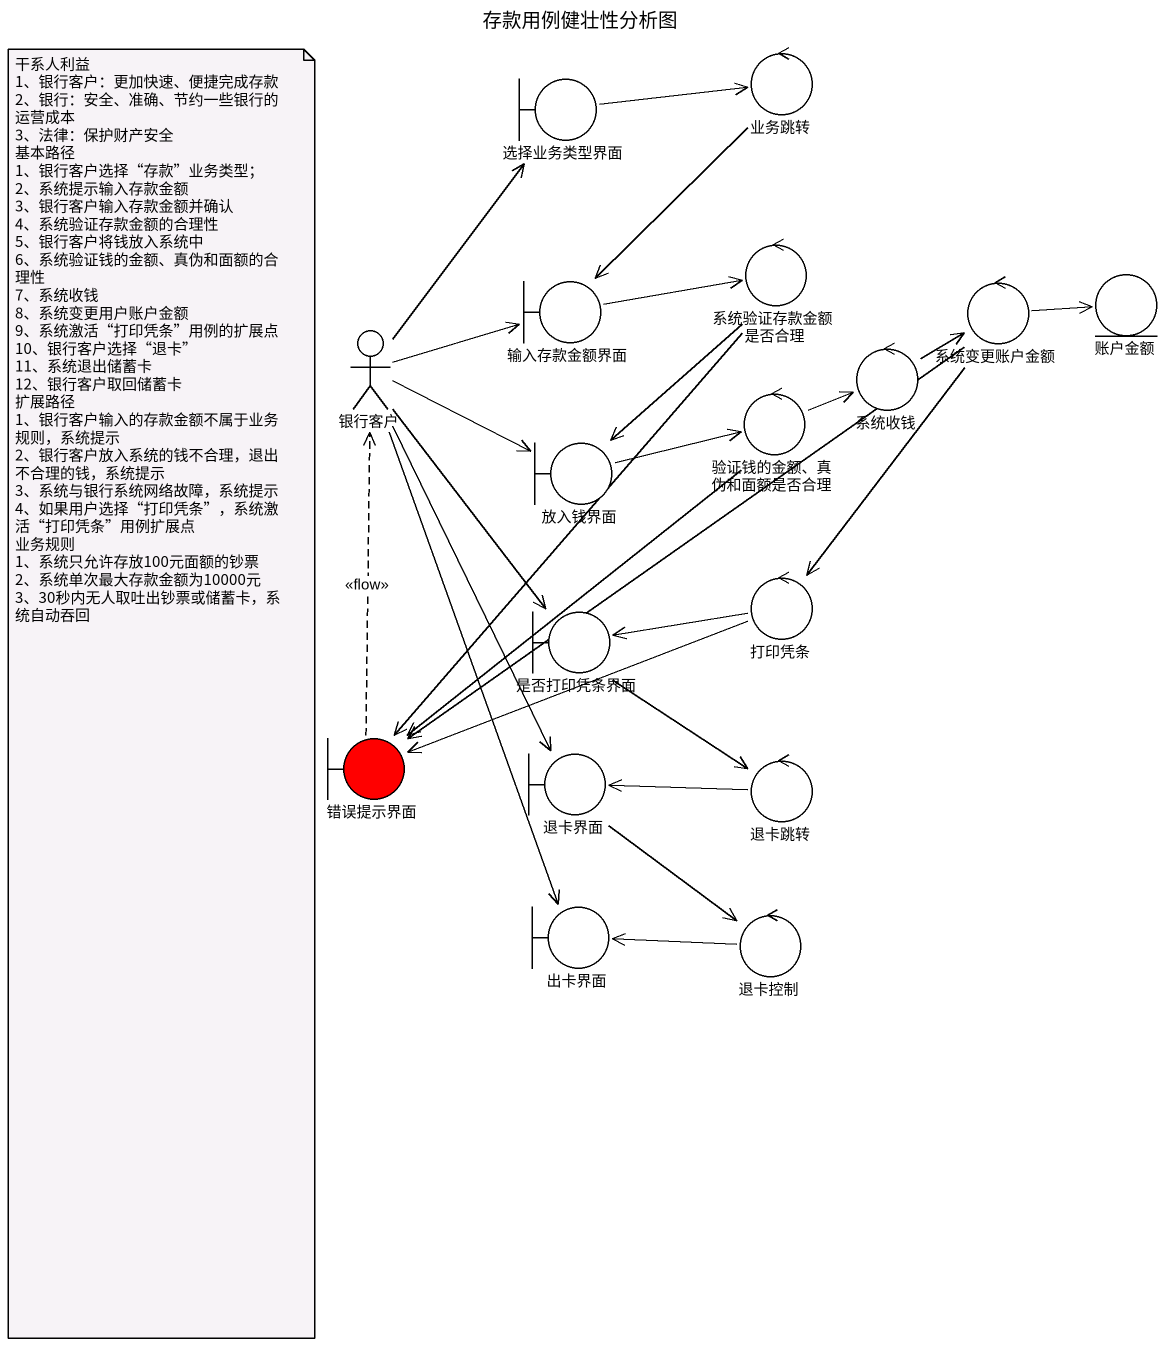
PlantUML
@startuml
title 存款用例健壮性分析图
boundary 选择业务类型界面
control 业务跳转
control 系统验证存款金额是否合理
entity 账户金额
actor 银行客户
boundary 输入存款金额界面
control 系统变更账户金额
control "验证钱的金额、真伪和面额是否合理" as 验证钱的金额_真伪和面额是否合理
control 系统收钱
boundary 放入钱界面
control 打印凭条
boundary 是否打印凭条界面
boundary 错误提示界面 #FF0000
boundary 退卡界面
control 退卡跳转
boundary 出卡界面
control 退卡控制
选择业务类型界面 -right-> 业务跳转
业务跳转 --> 输入存款金额界面
系统验证存款金额是否合理 --> 放入钱界面
系统验证存款金额是否合理 --> 错误提示界面
银行客户 -up-> 选择业务类型界面
银行客户 -right-> 输入存款金额界面
银行客户 -right-> 放入钱界面
银行客户 --> 是否打印凭条界面
银行客户 --> 退卡界面
银行客户 --> 出卡界面
输入存款金额界面 -right-> 系统验证存款金额是否合理
系统变更账户金额 -right-> 账户金额
系统变更账户金额 --> 打印凭条
系统变更账户金额 --> 错误提示界面
验证钱的金额_真伪和面额是否合理 -right-> 系统收钱
验证钱的金额_真伪和面额是否合理 --> 错误提示界面
系统收钱 -right-> 系统变更账户金额
放入钱界面 -right-> 验证钱的金额_真伪和面额是否合理
打印凭条 -left-> 是否打印凭条界面
打印凭条 -left-> 错误提示界面
是否打印凭条界面 --> 退卡跳转
错误提示界面 .up.> 银行客户 : <<flow>>
退卡界面 --> 退卡控制
退卡跳转 -left-> 退卡界面
退卡控制 -left-> 出卡界面
note as N1
  干系人利益
  1、银行客户：更加快速、便捷完成存款
  2、银行：安全、准确、节约一些银行的运营成本
  3、法律：保护财产安全
  基本路径
  1、银行客户选择“存款”业务类型；
  2、系统提示输入存款金额
  3、银行客户输入存款金额并确认
  4、系统验证存款金额的合理性
  5、银行客户将钱放入系统中
  6、系统验证钱的金额、真伪和面额的合理性
  7、系统收钱
  8、系统变更用户账户金额
  9、系统激活“打印凭条”用例的扩展点
  10、银行客户选择“退卡”
  11、系统退出储蓄卡
  12、银行客户取回储蓄卡
  扩展路径
  1、银行客户输入的存款金额不属于业务规则，系统提示
  2、银行客户放入系统的钱不合理，退出不合理的钱，系统提示
  3、系统与银行系统网络故障，系统提示
  4、如果用户选择“打印凭条”，系统激活“打印凭条”用例扩展点
  业务规则
  1、系统只允许存放100元面额的钞票
  2、系统单次最大存款金额为10000元
  3、30秒内无人取吐出钞票或储蓄卡，系统自动吞回
end note
@enduml
